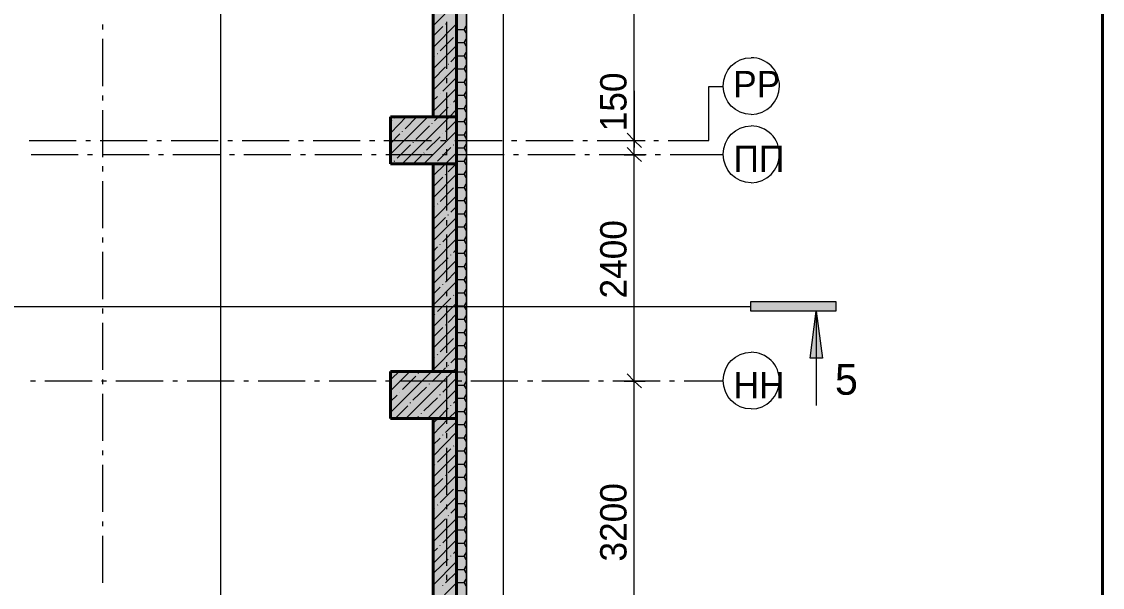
# Model space of a CAD drawing. Header units: millimetres. Extents: x -401725 to 250493, y 305116 to 802890.
# Drawn here: x -375094.682 to -375090.17, y 508979.87 to 508982.233 of the extents above; entities that cross this region are included whole.
import ezdxf

# ---------------------------------------------------------------- set-up
doc = ezdxf.new("R2010")
doc.units = ezdxf.units.MM
doc.layers.add('PDF _Геометрия', color=7, linetype='Continuous', true_color=0x1d1d1d)
doc.layers.add('PDF _Сплошная заливка', color=7, linetype='Continuous', true_color=0xffffff)
doc.layers.add('PDF _Текст', color=7, linetype='Continuous')

msp = doc.modelspace()

# ---------------------------------------------------------------- hatches: boundary and pattern name
at = {"layer": 'PDF _Сплошная заливка', "transparency": 33554559}
msp.add_hatch(color=7, dxfattribs=at).paths.add_polyline_path([(-375091.3649, 508981.0125), (-375091.3649, 508981.0238), (-375091.3666, 508981.0238), (-375091.3682, 508981.0125), (-375091.3782, 508980.9325), (-375091.3799, 508980.9209), (-375091.3897, 508980.8423), (-375091.3897, 508980.8291), (-375091.3399, 508980.8275), (-375091.3399, 508980.8409), (-375091.3416, 508980.8409), (-375091.3416, 508980.8525), (-375091.3432, 508980.8525), (-375091.3432, 508980.8659), (-375091.3449, 508980.8659), (-375091.3449, 508980.8775), (-375091.3466, 508980.8775), (-375091.3466, 508980.8892), (-375091.3482, 508980.8892), (-375091.3482, 508980.9025), (-375091.3499, 508980.9025), (-375091.3499, 508980.9142), (-375091.3516, 508980.9142), (-375091.3516, 508980.9259), (-375091.3532, 508980.9259), (-375091.3532, 508980.9392), (-375091.3549, 508980.9392), (-375091.3549, 508980.9509), (-375091.3566, 508980.9509), (-375091.3566, 508980.9642), (-375091.3582, 508980.9642), (-375091.3582, 508980.9759), (-375091.3599, 508980.9759), (-375091.3599, 508980.9875), (-375091.3616, 508980.9875), (-375091.3616, 508981.0009), (-375091.3632, 508981.0009), (-375091.3632, 508981.0125)])

# ---------------------------------------------------------------- linework, layer by layer
at = {"layer": 'PDF _Геометрия', "color": 7, "lineweight": 40}
for points in [[(-375090.1697, 508991.0455), (-375090.1697, 508958.3295)], [(-375092.8663, 508982.9571), (-375092.8663, 508981.8354), (-375093.1414, 508981.8354)], [(-375092.9646, 508982.9571), (-375092.9646, 508981.8354)], [(-375093.1415, 508981.8355), (-375093.1415, 508981.6388)], [(-375092.9646, 508981.6388), (-375092.8663, 508981.6388), (-375092.8663, 508981.8354)], [(-375092.9646, 508981.8354), (-375092.8663, 508981.8354)], [(-375093.1414, 508981.6388), (-375092.8663, 508981.6388)], [(-375092.8663, 508981.6388), (-375092.8663, 508980.7721), (-375093.1414, 508980.7721)], [(-375092.9646, 508981.6388), (-375092.9646, 508980.7721)], [(-375093.1415, 508980.7721), (-375093.1415, 508980.5755)], [(-375092.9646, 508980.5754), (-375092.8663, 508980.5754), (-375092.8663, 508980.7721)], [(-375092.9646, 508980.7721), (-375092.8663, 508980.7721)], [(-375092.8663, 508980.5755), (-375092.8663, 508979.5721), (-375093.1414, 508979.5721)], [(-375093.1414, 508980.5754), (-375092.8663, 508980.5754)], [(-375092.9646, 508980.5754), (-375092.9646, 508979.5721)]]:
    msp.add_lwpolyline(points, dxfattribs=at)
at = {"layer": 'PDF _Геометрия', "color": 8, "lineweight": 9, "true_color": 0x808080}
for points in [[(-375093.8513, 508988.3288), (-375093.8513, 508972.0015)], [(-375134.6731, 508981.0438), (-375091.6389, 508981.0438)]]:
    msp.add_lwpolyline(points, dxfattribs=at)
at = {"layer": 'PDF _Геометрия', "color": 7, "lineweight": 9}
for points in [[(-375092.8263, 508987.8988), (-375092.8263, 508970.4574)], [(-375092.8231, 508970.4571), (-375092.8231, 508987.9018)], [(-375092.8663, 508987.8605), (-375092.8663, 508970.4566)], [(-375092.8663, 508987.8588), (-375092.8663, 508970.4566)], [(-375092.6696, 508972.5637), (-375092.6696, 508986.9375)], [(-375092.1663, 508981.7371), (-375092.1246, 508981.7371), (-375092.1246, 508983.0554)], [(-375092.9646, 508981.8354), (-375092.9646, 508982.9571)], [(-375094.3431, 508982.2005), (-375094.3431, 508982.2205)], [(-375092.9065, 508982.0355), (-375092.9065, 508982.2321)], [(-375094.3431, 508981.9638), (-375094.3431, 508982.1605)], [(-375092.9065, 508981.9755), (-375092.9065, 508981.9971)], [(-375092.9065, 508981.7388), (-375092.9065, 508981.9371)], [(-375092.1246, 508981.9438), (-375092.1246, 508981.7354)], [(-375091.813, 508981.7371), (-375091.813, 508981.9621)], [(-375091.8129, 508981.9621), (-375091.7546, 508981.9621)], [(-375094.3431, 508981.9038), (-375094.3431, 508981.9238)], [(-375094.3431, 508981.6671), (-375094.3431, 508981.8638)], [(-375093.1415, 508981.6388), (-375093.1415, 508981.8355)], [(-375094.6513, 508981.7371), (-375094.4547, 508981.7371)], [(-375094.4147, 508981.7371), (-375094.3947, 508981.7371)], [(-375094.3547, 508981.7371), (-375094.1581, 508981.7371)], [(-375094.1179, 508981.7371), (-375094.098, 508981.7371)], [(-375094.0581, 508981.7371), (-375093.8614, 508981.7371)], [(-375093.8214, 508981.7371), (-375093.8014, 508981.7371)], [(-375093.7615, 508981.7371), (-375093.5647, 508981.7371)], [(-375093.5265, 508981.7371), (-375093.5047, 508981.7371)], [(-375093.4648, 508981.7371), (-375093.2681, 508981.7371)], [(-375093.2297, 508981.7371), (-375093.208, 508981.7371)], [(-375093.1698, 508981.7371), (-375092.9714, 508981.7371)], [(-375092.9332, 508981.7371), (-375092.9114, 508981.7371)], [(-375092.8731, 508981.7371), (-375092.6764, 508981.7371)], [(-375092.6364, 508981.7371), (-375092.6147, 508981.7371)], [(-375092.5764, 508981.7371), (-375092.3797, 508981.7371)], [(-375092.3396, 508981.7371), (-375092.3197, 508981.7371)], [(-375092.2797, 508981.7371), (-375092.0831, 508981.7371)], [(-375092.1663, 508981.6771), (-375092.1246, 508981.6771), (-375092.1246, 508981.7371)], [(-375092.1248, 508981.7371), (-375092.0782, 508981.7371)], [(-375092.1246, 508981.7354), (-375092.1246, 508981.7071)], [(-375092.0431, 508981.7371), (-375092.023, 508981.7371)], [(-375091.983, 508981.7371), (-375091.813, 508981.7371)], [(-375094.4463, 508981.6771), (-375094.6429, 508981.6771)], [(-375094.3865, 508981.6771), (-375094.4066, 508981.6771)], [(-375094.1496, 508981.6771), (-375094.3463, 508981.6771)], [(-375094.0896, 508981.6771), (-375094.1113, 508981.6771)], [(-375093.853, 508981.6771), (-375094.0513, 508981.6771)], [(-375093.7929, 508981.6771), (-375093.8146, 508981.6771)], [(-375093.5579, 508981.6771), (-375093.7547, 508981.6771)], [(-375093.4963, 508981.6771), (-375093.5181, 508981.6771)], [(-375093.2613, 508981.6771), (-375093.4581, 508981.6771)], [(-375093.2015, 508981.6772), (-375093.2216, 508981.6772)], [(-375092.9646, 508981.6771), (-375093.1614, 508981.6771)], [(-375092.9049, 508981.6771), (-375092.9248, 508981.6771)], [(-375092.9065, 508981.6788), (-375092.9065, 508981.7005)], [(-375092.668, 508981.6771), (-375092.8647, 508981.6771)], [(-375092.6082, 508981.6771), (-375092.6283, 508981.6771)], [(-375092.3713, 508981.6771), (-375092.568, 508981.6771)], [(-375092.3113, 508981.6771), (-375092.3312, 508981.6771)], [(-375092.0746, 508981.6771), (-375092.2713, 508981.6771)], [(-375092.1663, 508980.7321), (-375092.1246, 508980.7321), (-375092.1246, 508981.6771)], [(-375092.1248, 508981.6771), (-375092.0782, 508981.6771)], [(-375092.0146, 508981.6771), (-375092.0363, 508981.6771)], [(-375091.7546, 508981.6771), (-375091.9745, 508981.6771)], [(-375094.3431, 508981.6071), (-375094.3431, 508981.6288)], [(-375092.9646, 508980.7721), (-375092.9646, 508981.6388)], [(-375092.9065, 508981.4438), (-375092.9065, 508981.6405)], [(-375094.3431, 508981.3704), (-375094.3431, 508981.5671)], [(-375092.9065, 508981.3821), (-375092.9065, 508981.4038)], [(-375094.3431, 508981.3105), (-375094.3431, 508981.3321)], [(-375092.9065, 508981.1471), (-375092.9065, 508981.3438)], [(-375094.3431, 508981.0738), (-375094.3431, 508981.2721)], [(-375092.9065, 508981.0871), (-375092.9065, 508981.1071)], [(-375094.3431, 508981.0138), (-375094.3431, 508981.0354)], [(-375092.9065, 508980.8505), (-375092.9065, 508981.0471)], [(-375091.6381, 508981.0638), (-375091.283, 508981.0638)], [(-375091.6381, 508981.0238), (-375091.6381, 508981.0638)], [(-375091.283, 508981.0638), (-375091.283, 508981.0238)], [(-375091.283, 508981.0238), (-375091.6381, 508981.0238)], [(-375091.3899, 508980.8271), (-375091.3648, 508981.0238)], [(-375091.3649, 508981.0238), (-375091.3382, 508980.8271)], [(-375091.3648, 508981.0238), (-375091.3648, 508980.6305)], [(-375094.3431, 508980.7788), (-375094.3431, 508980.9754)], [(-375092.9065, 508980.7905), (-375092.9065, 508980.8105)], [(-375091.3382, 508980.8271), (-375091.3897, 508980.8271)], [(-375093.1415, 508980.5755), (-375093.1415, 508980.7721)], [(-375094.6248, 508980.7321), (-375094.6447, 508980.7321)], [(-375094.3882, 508980.7321), (-375094.5848, 508980.7321)], [(-375094.3281, 508980.7321), (-375094.3482, 508980.7321)], [(-375094.3431, 508980.7188), (-375094.3431, 508980.7388)], [(-375094.0915, 508980.7321), (-375094.2882, 508980.7321)], [(-375094.0315, 508980.7321), (-375094.0514, 508980.7321)], [(-375093.7948, 508980.7321), (-375093.9916, 508980.7321)], [(-375093.7348, 508980.7321), (-375093.7549, 508980.7321)], [(-375093.4982, 508980.7321), (-375093.695, 508980.7321)], [(-375093.4381, 508980.7321), (-375093.4597, 508980.7321)], [(-375093.2015, 508980.7321), (-375093.3983, 508980.7321)], [(-375093.1415, 508980.7321), (-375093.1632, 508980.7321)], [(-375092.9049, 508980.7322), (-375093.1033, 508980.7322)], [(-375092.9065, 508980.5538), (-375092.9065, 508980.7505)], [(-375092.8448, 508980.7321), (-375092.8664, 508980.7321)], [(-375092.6098, 508980.7321), (-375092.8066, 508980.7321)], [(-375092.5482, 508980.7321), (-375092.5699, 508980.7321)], [(-375092.3132, 508980.7322), (-375092.5099, 508980.7322)], [(-375092.2531, 508980.7321), (-375092.2731, 508980.7321)], [(-375092.0165, 508980.7321), (-375092.2132, 508980.7321)], [(-375092.1663, 508979.4738), (-375092.1246, 508979.4738), (-375092.1246, 508980.7321)], [(-375092.1248, 508980.7322), (-375092.0782, 508980.7322)], [(-375091.9565, 508980.7321), (-375091.9765, 508980.7321)], [(-375091.7546, 508980.7321), (-375091.9162, 508980.7321)], [(-375094.3431, 508980.4821), (-375094.3431, 508980.6788)], [(-375092.9646, 508979.5721), (-375092.9646, 508980.5754)], [(-375092.9065, 508980.4938), (-375092.9065, 508980.5138)], [(-375092.9065, 508980.2571), (-375092.9065, 508980.4538)], [(-375094.3431, 508980.4221), (-375094.3431, 508980.4421)], [(-375094.3431, 508980.1854), (-375094.3431, 508980.3821)], [(-375092.9065, 508980.1971), (-375092.9065, 508980.2171)], [(-375094.3431, 508980.1254), (-375094.3431, 508980.1454)], [(-375092.9065, 508979.9605), (-375092.9065, 508980.1571)], [(-375094.3431, 508979.8888), (-375094.3431, 508980.0855)], [(-375092.9065, 508979.9005), (-375092.9065, 508979.9222)]]:
    msp.add_lwpolyline(points, dxfattribs=at)
at = {"layer": 'PDF _Геометрия', "lineweight": 9}
for points in [[(-375092.9646, 508982.2154), (-375092.8663, 508982.3138)], [(-375092.9648, 508982.1704), (-375092.9231, 508982.2121)], [(-375092.9646, 508982.1254), (-375092.8663, 508982.2238)], [(-375092.913, 508982.2238), (-375092.9114, 508982.2238)], [(-375092.8347, 508982.2004), (-375092.8263, 508982.2154)], [(-375092.9345, 508982.1104), (-375092.8796, 508982.1671)], [(-375092.8679, 508982.1788), (-375092.8663, 508982.1788)], [(-375092.8663, 508982.2005), (-375092.8348, 508982.2005)], [(-375092.8263, 508982.1855), (-375092.8347, 508982.2004)], [(-375092.8347, 508982.1454), (-375092.8263, 508982.1604)], [(-375092.9646, 508982.0354), (-375092.8663, 508982.1338)], [(-375092.8663, 508982.1454), (-375092.8348, 508982.1454)], [(-375092.8263, 508982.1304), (-375092.8347, 508982.1454)], [(-375092.9648, 508982.0805), (-375092.9581, 508982.0888)], [(-375092.9464, 508982.1005), (-375092.9448, 508982.1005)], [(-375092.8897, 508982.0654), (-375092.8663, 508982.0904)], [(-375092.8663, 508982.0905), (-375092.8348, 508982.0905)], [(-375092.8347, 508982.0904), (-375092.8263, 508982.1054)], [(-375092.8263, 508982.0754), (-375092.8347, 508982.0904)], [(-375092.9647, 508981.9904), (-375092.913, 508982.0438)], [(-375092.9646, 508981.9471), (-375092.8663, 508982.0454)], [(-375092.9013, 508982.0554), (-375092.8997, 508982.0554)], [(-375092.8663, 508982.0355), (-375092.8348, 508982.0355)], [(-375092.8347, 508982.0355), (-375092.8263, 508982.0504)], [(-375092.8263, 508982.0204), (-375092.8347, 508982.0355)], [(-375092.9231, 508981.9422), (-375092.8682, 508981.9988)], [(-375092.8663, 508981.9805), (-375092.8348, 508981.9805)], [(-375092.8347, 508981.9804), (-375092.8263, 508981.9954)], [(-375092.8263, 508981.9654), (-375092.8347, 508981.9804)], [(-375092.9646, 508981.8571), (-375092.8663, 508981.9554)], [(-375092.9347, 508981.9321), (-375092.9347, 508981.9321)], [(-375092.8347, 508981.9254), (-375092.8263, 508981.9404)], [(-375092.9647, 508981.9021), (-375092.9464, 508981.9205)], [(-375092.8896, 508981.8871), (-375092.8896, 508981.8871)], [(-375092.8795, 508981.8971), (-375092.8663, 508981.9104)], [(-375092.8663, 508981.9255), (-375092.8348, 508981.9255)], [(-375092.8263, 508981.9104), (-375092.8347, 508981.9254)], [(-375092.9414, 508981.8354), (-375092.9013, 508981.8754)], [(-375092.8962, 508981.8354), (-375092.8663, 508981.8654)], [(-375092.8663, 508981.8704), (-375092.8348, 508981.8704)], [(-375092.8347, 508981.8704), (-375092.8263, 508981.8854)], [(-375092.8263, 508981.8554), (-375092.8347, 508981.8704)], [(-375093.1414, 508981.6788), (-375092.9864, 508981.8354)], [(-375093.1412, 508981.7688), (-375093.0763, 508981.8354)], [(-375093.1363, 508981.8188), (-375093.1363, 508981.8204)], [(-375093.1265, 508981.8304), (-375093.1214, 508981.8355)], [(-375093.093, 508981.6388), (-375092.8964, 508981.8355)], [(-375093.0814, 508981.7855), (-375093.0315, 508981.8355)], [(-375093.0365, 508981.7405), (-375092.9798, 508981.7971)], [(-375092.9682, 508981.8071), (-375092.9682, 508981.8088)], [(-375092.9579, 508981.8188), (-375092.9413, 508981.8354)], [(-375092.9129, 508981.7738), (-375092.8663, 508981.8204)], [(-375092.8663, 508981.8155), (-375092.8348, 508981.8155)], [(-375092.8347, 508981.8154), (-375092.8263, 508981.8304)], [(-375092.8263, 508981.8005), (-375092.8347, 508981.8154)], [(-375093.1415, 508981.7238), (-375093.1032, 508981.7638)], [(-375093.0915, 508981.7738), (-375093.0915, 508981.7755)], [(-375093.0029, 508981.6388), (-375092.8663, 508981.7754)], [(-375092.9915, 508981.6955), (-375092.9347, 508981.7521)], [(-375092.9231, 508981.7638), (-375092.9231, 508981.7638)], [(-375092.8663, 508981.7605), (-375092.8348, 508981.7605)], [(-375092.8347, 508981.7604), (-375092.8263, 508981.7755)], [(-375092.8263, 508981.7454), (-375092.8347, 508981.7604)], [(-375093.1147, 508981.6621), (-375093.0581, 508981.7188)], [(-375093.048, 508981.7288), (-375093.0464, 508981.7305)], [(-375092.9462, 508981.6504), (-375092.8896, 508981.7071)], [(-375092.8796, 508981.7188), (-375092.878, 508981.7188)], [(-375092.8679, 508981.7288), (-375092.8663, 508981.7304)], [(-375092.8347, 508981.7054), (-375092.8263, 508981.7204)], [(-375093.0479, 508981.6388), (-375093.013, 508981.6738)], [(-375093.0029, 508981.6838), (-375093.0013, 508981.6854)], [(-375092.9129, 508981.6388), (-375092.8663, 508981.6854)], [(-375092.8663, 508981.7055), (-375092.8348, 508981.7055)], [(-375092.8263, 508981.6904), (-375092.8347, 508981.7054)], [(-375092.8347, 508981.6505), (-375092.8263, 508981.6654)], [(-375093.1379, 508981.6388), (-375093.1363, 508981.6388)], [(-375093.1262, 508981.6504), (-375093.1246, 508981.6521)], [(-375092.9647, 508981.5871), (-375092.913, 508981.6388)], [(-375092.9581, 508981.6388), (-375092.9565, 508981.6405)], [(-375092.9016, 508981.6055), (-375092.8682, 508981.6388)], [(-375092.8679, 508981.6388), (-375092.8663, 508981.6404)], [(-375092.8663, 508981.6505), (-375092.8348, 508981.6505)], [(-375092.8263, 508981.6354), (-375092.8347, 508981.6505)], [(-375092.9648, 508981.5421), (-375092.9231, 508981.5838)], [(-375092.9646, 508981.4971), (-375092.8663, 508981.5954)], [(-375092.913, 508981.5938), (-375092.9114, 508981.5954)], [(-375092.8663, 508981.5955), (-375092.8348, 508981.5955)], [(-375092.8347, 508981.5954), (-375092.8263, 508981.6104)], [(-375092.8263, 508981.5804), (-375092.8347, 508981.5954)], [(-375092.9345, 508981.4821), (-375092.8796, 508981.5388)], [(-375092.8679, 508981.5504), (-375092.8663, 508981.5504)], [(-375092.8663, 508981.5404), (-375092.8348, 508981.5404)], [(-375092.8347, 508981.5404), (-375092.8263, 508981.5554)], [(-375092.8263, 508981.5254), (-375092.8347, 508981.5404)], [(-375092.9646, 508981.4071), (-375092.8663, 508981.5054)], [(-375092.8663, 508981.4855), (-375092.8348, 508981.4855)], [(-375092.8347, 508981.4854), (-375092.8263, 508981.5004)], [(-375092.8263, 508981.4704), (-375092.8347, 508981.4854)], [(-375092.9648, 508981.4521), (-375092.9581, 508981.4605)], [(-375092.9464, 508981.4705), (-375092.9448, 508981.4721)], [(-375092.8897, 508981.4371), (-375092.8663, 508981.4604)], [(-375092.8347, 508981.4304), (-375092.8263, 508981.4454)], [(-375092.9647, 508981.3621), (-375092.913, 508981.4154)], [(-375092.9646, 508981.3171), (-375092.8663, 508981.4154)], [(-375092.9013, 508981.4254), (-375092.8997, 508981.4271)], [(-375092.8663, 508981.4305), (-375092.8348, 508981.4305)], [(-375092.8263, 508981.4155), (-375092.8347, 508981.4304)], [(-375092.8347, 508981.3754), (-375092.8263, 508981.3904)], [(-375092.9231, 508981.3138), (-375092.8682, 508981.3705)], [(-375092.8663, 508981.3755), (-375092.8348, 508981.3755)], [(-375092.8263, 508981.3604), (-375092.8347, 508981.3754)], [(-375092.9646, 508981.2271), (-375092.8663, 508981.3254)], [(-375092.9347, 508981.3021), (-375092.9347, 508981.3038)], [(-375092.8663, 508981.3205), (-375092.8348, 508981.3205)], [(-375092.8347, 508981.3204), (-375092.8263, 508981.3354)], [(-375092.8263, 508981.3054), (-375092.8347, 508981.3204)], [(-375092.9647, 508981.2721), (-375092.9464, 508981.2921)], [(-375092.8896, 508981.2571), (-375092.8896, 508981.2588)], [(-375092.8795, 508981.2688), (-375092.8663, 508981.2821)], [(-375092.8663, 508981.2654), (-375092.8348, 508981.2654)], [(-375092.8347, 508981.2655), (-375092.8263, 508981.2804)], [(-375092.8263, 508981.2504), (-375092.8347, 508981.2655)], [(-375092.9646, 508981.1387), (-375092.8663, 508981.2371)], [(-375092.9579, 508981.1904), (-375092.9013, 508981.2471)], [(-375092.8663, 508981.2105), (-375092.8348, 508981.2105)], [(-375092.8347, 508981.2104), (-375092.8263, 508981.2254)], [(-375092.8263, 508981.1954), (-375092.8347, 508981.2104)], [(-375092.9129, 508981.1454), (-375092.8663, 508981.1921)], [(-375092.8347, 508981.1554), (-375092.8263, 508981.1704)], [(-375092.9649, 508981.0938), (-375092.9347, 508981.1238)], [(-375092.9646, 508981.0488), (-375092.8663, 508981.1471)], [(-375092.9231, 508981.1338), (-375092.9231, 508981.1354)], [(-375092.8663, 508981.1555), (-375092.8348, 508981.1555)], [(-375092.8263, 508981.1404), (-375092.8347, 508981.1554)], [(-375092.9462, 508981.0221), (-375092.8896, 508981.0788)], [(-375092.8796, 508981.0888), (-375092.878, 508981.0904)], [(-375092.8679, 508981.1004), (-375092.8663, 508981.1021)], [(-375092.8663, 508981.1005), (-375092.8348, 508981.1005)], [(-375092.8347, 508981.1004), (-375092.8263, 508981.1154)], [(-375092.8263, 508981.0854), (-375092.8347, 508981.1004)], [(-375092.9646, 508980.9588), (-375092.8663, 508981.0571)], [(-375092.8663, 508981.0455), (-375092.8348, 508981.0455)], [(-375092.8347, 508981.0454), (-375092.8263, 508981.0604)], [(-375092.8263, 508981.0305), (-375092.8347, 508981.0454)], [(-375092.9581, 508981.0105), (-375092.9565, 508981.0121)], [(-375092.9013, 508980.9771), (-375092.8663, 508981.0121)], [(-375092.8663, 508980.9905), (-375092.8348, 508980.9905)], [(-375092.8347, 508980.9904), (-375092.8263, 508981.0055)], [(-375092.8263, 508980.9754), (-375092.8347, 508980.9904)], [(-375092.9648, 508980.9138), (-375092.9231, 508980.9555)], [(-375092.9646, 508980.8688), (-375092.8663, 508980.9671)], [(-375092.913, 508980.9654), (-375092.9114, 508980.9671)], [(-375092.8347, 508980.9354), (-375092.8263, 508980.9504)], [(-375092.9345, 508980.8538), (-375092.8796, 508980.9104)], [(-375092.8679, 508980.9204), (-375092.8663, 508980.9221)], [(-375092.8663, 508980.9354), (-375092.8348, 508980.9354)], [(-375092.8263, 508980.9204), (-375092.8347, 508980.9354)], [(-375092.8347, 508980.8805), (-375092.8263, 508980.8954)], [(-375092.9646, 508980.7787), (-375092.8663, 508980.8771)], [(-375092.8663, 508980.8805), (-375092.8348, 508980.8805)], [(-375092.8263, 508980.8654), (-375092.8347, 508980.8805)], [(-375092.9648, 508980.8238), (-375092.9581, 508980.8305)], [(-375092.9464, 508980.8421), (-375092.9448, 508980.8438)], [(-375092.8897, 508980.8088), (-375092.8663, 508980.8321)], [(-375092.8663, 508980.8255), (-375092.8348, 508980.8255)], [(-375092.8347, 508980.8254), (-375092.8263, 508980.8404)], [(-375092.8263, 508980.8104), (-375092.8347, 508980.8254)], [(-375093.1413, 508980.6921), (-375093.0613, 508980.7721)], [(-375093.1413, 508980.6021), (-375092.9714, 508980.7721)], [(-375093.1364, 508980.7421), (-375093.1064, 508980.7721)], [(-375093.0781, 508980.5755), (-375092.8815, 508980.7721)], [(-375093.0247, 508980.7638), (-375093.0247, 508980.7654)], [(-375092.968, 508980.7304), (-375092.9263, 508980.7721)], [(-375092.9265, 508980.7721), (-375092.913, 508980.7871)], [(-375092.9013, 508980.7971), (-375092.8997, 508980.7988)], [(-375092.8814, 508980.7721), (-375092.8663, 508980.7871)], [(-375092.8663, 508980.7705), (-375092.8348, 508980.7705)], [(-375092.8347, 508980.7704), (-375092.8263, 508980.7854)], [(-375092.8263, 508980.7554), (-375092.8347, 508980.7704)], [(-375093.0914, 508980.6971), (-375093.0363, 508980.7521)], [(-375092.9798, 508980.7188), (-375092.9798, 508980.7205)], [(-375092.9231, 508980.6855), (-375092.8682, 508980.7422)], [(-375092.8663, 508980.7155), (-375092.8348, 508980.7155)], [(-375092.8347, 508980.7154), (-375092.8263, 508980.7304)], [(-375092.8263, 508980.7004), (-375092.8347, 508980.7154)], [(-375093.1416, 508980.6471), (-375093.1149, 508980.6738)], [(-375093.1032, 508980.6855), (-375093.1032, 508980.6855)], [(-375093.0482, 508980.6521), (-375092.9915, 508980.7071)], [(-375092.9881, 508980.5754), (-375092.8663, 508980.6971)], [(-375092.9347, 508980.6738), (-375092.9347, 508980.6755)], [(-375092.8347, 508980.6604), (-375092.8263, 508980.6754)], [(-375093.1231, 508980.5755), (-375093.0698, 508980.6288)], [(-375093.0581, 508980.6404), (-375093.0581, 508980.6421)], [(-375093.0032, 508980.6071), (-375092.9464, 508980.6621)], [(-375092.8896, 508980.6288), (-375092.8896, 508980.6304)], [(-375092.8795, 508980.6404), (-375092.8663, 508980.6521)], [(-375092.8663, 508980.6605), (-375092.8348, 508980.6605)], [(-375092.8263, 508980.6455), (-375092.8347, 508980.6604)], [(-375093.033, 508980.5754), (-375093.0247, 508980.5838)], [(-375093.013, 508980.5954), (-375093.013, 508980.5971)], [(-375092.9431, 508980.5754), (-375092.9013, 508980.6188)], [(-375092.8997, 508980.5754), (-375092.8663, 508980.6071)], [(-375092.8663, 508980.6055), (-375092.8348, 508980.6055)], [(-375092.8347, 508980.6054), (-375092.8263, 508980.6205)], [(-375092.8263, 508980.5904), (-375092.8347, 508980.6054)], [(-375092.9646, 508980.5088), (-375092.8997, 508980.5754)], [(-375092.9582, 508980.5622), (-375092.9432, 508980.5755)], [(-375092.9129, 508980.5171), (-375092.8663, 508980.5621)], [(-375092.8663, 508980.5505), (-375092.8348, 508980.5505)], [(-375092.8347, 508980.5504), (-375092.8263, 508980.5654)], [(-375092.8263, 508980.5354), (-375092.8347, 508980.5504)], [(-375092.9649, 508980.4638), (-375092.9347, 508980.4938)], [(-375092.9646, 508980.4188), (-375092.8663, 508980.5188)], [(-375092.9231, 508980.5055), (-375092.9231, 508980.5071)], [(-375092.8663, 508980.4955), (-375092.8348, 508980.4955)], [(-375092.8347, 508980.4954), (-375092.8263, 508980.5104)], [(-375092.8263, 508980.4804), (-375092.8347, 508980.4954)], [(-375092.9462, 508980.3938), (-375092.8896, 508980.4488)], [(-375092.8796, 508980.4604), (-375092.878, 508980.4621)], [(-375092.8679, 508980.4721), (-375092.8663, 508980.4737)], [(-375092.8347, 508980.4404), (-375092.8263, 508980.4554)], [(-375092.9646, 508980.3304), (-375092.8663, 508980.4288)], [(-375092.8663, 508980.4405), (-375092.8348, 508980.4405)], [(-375092.8263, 508980.4254), (-375092.8347, 508980.4404)], [(-375092.8347, 508980.3854), (-375092.8263, 508980.4004)], [(-375092.9581, 508980.3821), (-375092.9565, 508980.3838)], [(-375092.9013, 508980.3488), (-375092.8663, 508980.3838)], [(-375092.8663, 508980.3855), (-375092.8348, 508980.3855)], [(-375092.8263, 508980.3704), (-375092.8347, 508980.3854)], [(-375092.9648, 508980.2854), (-375092.9231, 508980.3255)], [(-375092.9646, 508980.2404), (-375092.8663, 508980.3388)], [(-375092.913, 508980.3371), (-375092.9114, 508980.3388)], [(-375092.8663, 508980.3304), (-375092.8348, 508980.3304)], [(-375092.8347, 508980.3304), (-375092.8263, 508980.3454)], [(-375092.8263, 508980.3154), (-375092.8347, 508980.3304)], [(-375092.9345, 508980.2254), (-375092.8796, 508980.2804)], [(-375092.8679, 508980.2921), (-375092.8663, 508980.2938)], [(-375092.8663, 508980.2755), (-375092.8348, 508980.2755)], [(-375092.8347, 508980.2754), (-375092.8263, 508980.2904)], [(-375092.8263, 508980.2605), (-375092.8347, 508980.2754)], [(-375092.9646, 508980.1504), (-375092.8663, 508980.2488)], [(-375092.8663, 508980.2205), (-375092.8348, 508980.2205)], [(-375092.8347, 508980.2204), (-375092.8263, 508980.2355)], [(-375092.8263, 508980.2054), (-375092.8347, 508980.2204)], [(-375092.9648, 508980.1955), (-375092.9581, 508980.2021)], [(-375092.9464, 508980.2138), (-375092.9448, 508980.2155)], [(-375092.8897, 508980.1804), (-375092.8663, 508980.2038)], [(-375092.8347, 508980.1654), (-375092.8263, 508980.1804)], [(-375092.9647, 508980.1054), (-375092.913, 508980.1571)], [(-375092.9646, 508980.0604), (-375092.8663, 508980.1587)], [(-375092.9013, 508980.1688), (-375092.8997, 508980.1704)], [(-375092.8663, 508980.1655), (-375092.8348, 508980.1655)], [(-375092.8263, 508980.1504), (-375092.8347, 508980.1654)], [(-375092.9231, 508980.0571), (-375092.8682, 508980.1122)], [(-375092.8663, 508980.1105), (-375092.8348, 508980.1105)], [(-375092.8347, 508980.1104), (-375092.8263, 508980.1254)], [(-375092.8263, 508980.0954), (-375092.8347, 508980.1104)], [(-375092.9646, 508979.9704), (-375092.8663, 508980.0688)], [(-375092.9347, 508980.0455), (-375092.9347, 508980.0471)], [(-375092.8663, 508980.0555), (-375092.8348, 508980.0555)], [(-375092.8347, 508980.0554), (-375092.8263, 508980.0704)], [(-375092.8263, 508980.0404), (-375092.8347, 508980.0554)], [(-375092.9647, 508980.0155), (-375092.9464, 508980.0338)], [(-375092.8896, 508980.0004), (-375092.8896, 508980.0021)], [(-375092.8795, 508980.0121), (-375092.8663, 508980.0238)], [(-375092.8663, 508980.0005), (-375092.8348, 508980.0005)], [(-375092.8347, 508980.0004), (-375092.8263, 508980.0154)], [(-375092.8263, 508979.9854), (-375092.8347, 508980.0004)], [(-375092.9646, 508979.8804), (-375092.8663, 508979.9788)], [(-375092.9579, 508979.9338), (-375092.9013, 508979.9888)], [(-375092.8347, 508979.9454), (-375092.8263, 508979.9604)], [(-375092.9129, 508979.8888), (-375092.8663, 508979.9338)], [(-375092.8663, 508979.9455), (-375092.8348, 508979.9455)], [(-375092.8263, 508979.9304), (-375092.8347, 508979.9454)], [(-375092.8347, 508979.8904), (-375092.8263, 508979.9054)], [(-375092.9646, 508979.7904), (-375092.8663, 508979.8888)], [(-375092.9231, 508979.8771), (-375092.9231, 508979.8788)], [(-375092.8663, 508979.8905), (-375092.8348, 508979.8905)], [(-375092.8263, 508979.8755), (-375092.8347, 508979.8904)]]:
    msp.add_lwpolyline(points, dxfattribs=at)
at = {"layer": 'PDF _Геометрия', "color": 7, "lineweight": 9}
for points in [[(-375091.6363, 508981.8454, 0.412011), (-375091.518, 508981.9638, 0.417302), (-375091.6363, 508982.0821)], [(-375091.6363, 508981.5604, 0.411923), (-375091.518, 508981.6788, 0.417253), (-375091.6363, 508981.7971)], [(-375091.6363, 508980.6154, 0.411923), (-375091.518, 508980.7338, 0.417302), (-375091.6363, 508980.8521)]]:
    msp.add_lwpolyline(points, format="xyb", dxfattribs=at)
at = {"layer": 'PDF _Геометрия', "color": 7, "lineweight": 18}
for points in [[(-375092.1246, 508981.7371), (-375092.1545, 508981.7671)], [(-375092.1246, 508981.6771), (-375092.1545, 508981.7071)], [(-375092.1246, 508981.7371), (-375092.0947, 508981.7071)], [(-375092.1246, 508981.6771), (-375092.0947, 508981.6488)], [(-375092.1246, 508980.7321), (-375092.1545, 508980.7621)], [(-375092.1246, 508980.7321), (-375092.0947, 508980.7038)]]:
    msp.add_lwpolyline(points, dxfattribs=at)
at = {"layer": 'PDF _Геометрия', "color": 7, "lineweight": 9}
for points in [[(-375091.7529, 508981.9638), (-375091.7529, 508982.0304), (-375091.7013, 508982.0821), (-375091.6363, 508982.0821)], [(-375091.6363, 508981.8454), (-375091.7013, 508981.8454), (-375091.7529, 508981.8988), (-375091.7529, 508981.9638)], [(-375091.7529, 508981.6788), (-375091.7529, 508981.7454), (-375091.7013, 508981.7971), (-375091.6363, 508981.7971)], [(-375091.6363, 508981.5604), (-375091.7013, 508981.5604), (-375091.7529, 508981.6138), (-375091.7529, 508981.6788)], [(-375091.7529, 508980.7338), (-375091.7529, 508980.8004), (-375091.7013, 508980.8521), (-375091.6363, 508980.8521)], [(-375091.6363, 508980.6154), (-375091.7013, 508980.6154), (-375091.7529, 508980.6688), (-375091.7529, 508980.7338)]]:
    msp.add_open_spline(points, degree=3, dxfattribs=at)
at = {"layer": 'PDF _Сплошная заливка', "lineweight": 5, "transparency": 33554559}
for points in [[(-375092.8663, 508987.8988), (-375092.8263, 508987.8988), (-375092.8663, 508970.4574), (-375092.8263, 508970.4574)], [(-375092.9646, 508982.9571), (-375092.8663, 508982.9571), (-375092.9646, 508981.8354), (-375092.8663, 508981.8354)], [(-375093.1414, 508981.8354), (-375092.8663, 508981.8354), (-375093.1414, 508981.6388), (-375092.8663, 508981.6388)], [(-375092.9646, 508981.6388), (-375092.8663, 508981.6388), (-375092.9646, 508980.7721), (-375092.8663, 508980.7721)], [(-375093.1414, 508980.7721), (-375092.8663, 508980.7721), (-375093.1414, 508980.5754), (-375092.8663, 508980.5754)], [(-375092.9646, 508980.5754), (-375092.8663, 508980.5754), (-375092.9646, 508979.5721), (-375092.8663, 508979.5721)]]:
    msp.add_solid(points, dxfattribs=at)
at = {"layer": 'PDF _Сплошная заливка', "color": 7, "lineweight": 9, "transparency": 33554559}
msp.add_solid([(-375091.6381, 508981.0638), (-375091.283, 508981.0638), (-375091.6381, 508981.0238), (-375091.283, 508981.0238)], dxfattribs=at)

# ---------------------------------------------------------------- texts
at = {"layer": 'PDF _Текст', "char_height": 0.11009, "attachment_point": 4, "rotation": 90, "style": ''}
for s, insert in [('150', (-375092.2109, 508981.775)), ('2400', (-375092.2109, 508981.0767)), ('3200', (-375092.2109, 508979.9784))]:
    msp.add_mtext(s, dxfattribs=dict(at, insert=insert))
at = {"layer": 'PDF _Текст', "attachment_point": 4, "style": ''}
for s, insert, char_height in [('РР', (-375091.7114, 508981.9718), 0.11034), ('ПП', (-375091.7097, 508981.6601), 0.11034), ('5', (-375091.2864, 508980.7384), 0.1288), ('НН', (-375091.7097, 508980.7151), 0.11034)]:
    msp.add_mtext(s, dxfattribs=dict(at, insert=insert, char_height=char_height))

doc.saveas('drawing.dxf')
